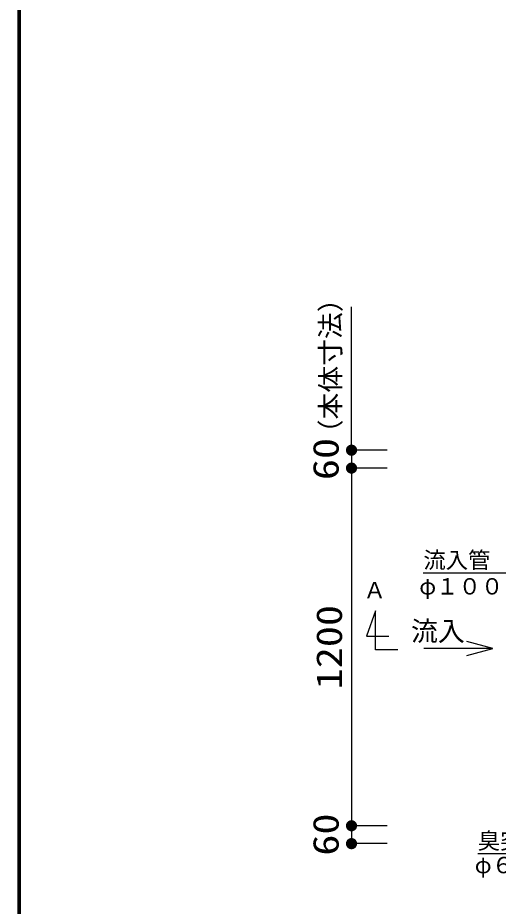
# Model space of a CAD drawing. Units: millimetres, scale not verified. Extents: x -8093 to 8093, y -5792 to 5792.
# Drawn here: x -8093 to -6482, y -45 to 2936 of the extents above; entities that cross this region are included whole.
import ezdxf
from ezdxf.enums import TextEntityAlignment as Align

# ---------------------------------------------------------------- set-up
doc = ezdxf.new("R2010")
doc.units = ezdxf.units.MM
doc.header["$LTSCALE"] = 30
for name, color, linetype, lineweight in [('0-0_Axis_waku', 7, 'Continuous', 25), ('0-1_00クル-フ-0躯体', 3, 'Continuous', 25), ('0-4_00クル-フ-6寸法', 132, 'Continuous', 25)]:
    doc.layers.add(name, color=color, linetype=linetype, lineweight=lineweight)
doc.styles.add('ＭＳ ゴシック', font='')
doc.styles.get('ＭＳ ゴシック').set_extended_font_data('MS Gothic')

msp = doc.modelspace()

# ---------------------------------------------------------------- linework, layer by layer
at = {"layer": '0-0_Axis_waku'}
for p, q in [((-8093.4, 5792.4), (-8093.4, -5792.4)), ((-8092.8, 5791.8), (-8092.8, -5791.8)), ((-8092.2, 5791.2), (-8092.2, -5791.2)), ((-8091.6, 5790.6), (-8091.6, -5790.6)), ((-8091, 5790), (-8091, -5790)), ((-8090.4, 5789.4), (-8090.4, -5789.4)), ((-8089.8, 5788.8), (-8089.8, -5788.8)), ((-8089.2, 5788.2), (-8089.2, -5788.2)), ((-8088.6, 5787.6), (-8088.6, -5787.6)), ((-8088, 5787), (-8088, -5787)), ((-8087.4, 5786.4), (-8087.4, -5786.4)), ((-8086.8, 5785.8), (-8086.8, -5785.8)), ((-8086.2, 5785.2), (-8086.2, -5785.2)), ((-8085.6, 5784.6), (-8085.6, -5784.6)), ((-8085, 5784), (-8085, -5784))]:
    msp.add_line(p, q, dxfattribs=at)
at = {"layer": '0-1_00クル-フ-0躯体', "color": 4}
for p, q in [((-6456.18, 1072.59), (-6733.57, 1072.59)), ((-6501.04, 819.85), (-6587.98, 843.14)), ((-6507.28, 819.85), (-6732.23, 819.85)), ((-6587.98, 796.55), (-6501.04, 819.85))]:
    msp.add_line(p, q, dxfattribs=at)
at = {"layer": '0-1_00クル-フ-0躯体'}
msp.add_lwpolyline([(-6818.92, 815.89), (-6893.92, 815.89), (-6893.92, 945.89), (-6923.92, 860.89), (-6848.92, 860.89)], dxfattribs=at)
at = {"layer": '0-1_00クル-フ-0躯体', "color": 4}
msp.add_lwpolyline([(-5872.91, 520.12), (-6331.05, 130.65), (-6551.13, 130.65)], dxfattribs=at)
at = {"layer": '0-4_00クル-フ-6寸法', "color": 4}
for p, q in [((-6974.38, 1485.16), (-6974.58, 1966.51)), ((-6854.38, 1485.16), (-6974.38, 1485.16)), ((-6974.38, 1485.16), (-6974.38, 1425.16)), ((-6854.38, 1425.16), (-6974.38, 1425.16)), ((-6854.38, 1425.16), (-6974.38, 1425.16)), ((-6974.38, 1425.16), (-6974.38, 225.16)), ((-6854.38, 225.16), (-6974.38, 225.16)), ((-6854.38, 225.16), (-6974.38, 225.16)), ((-6974.38, 225.16), (-6974.38, 165.16)), ((-6854.38, 165.16), (-6974.38, 165.16))]:
    msp.add_line(p, q, dxfattribs=at)
at = {"layer": '0-4_00クル-フ-6寸法'}
for points in [[(-6974.38, 1485.16), (-6992.8, 1488.67), (-6992.21, 1490.96)], [(-6974.38, 1485.16), (-6992.21, 1490.96), (-6991.35, 1493.14)], [(-6974.38, 1485.16), (-6991.35, 1493.14), (-6990.21, 1495.21)], [(-6974.38, 1485.16), (-6990.21, 1495.21), (-6988.83, 1497.11)], [(-6974.38, 1485.16), (-6988.83, 1497.11), (-6987.22, 1498.83)], [(-6974.38, 1485.16), (-6987.22, 1498.83), (-6985.4, 1500.33)], [(-6974.38, 1485.16), (-6985.4, 1500.33), (-6983.41, 1501.59)], [(-6974.38, 1485.16), (-6983.41, 1501.59), (-6981.28, 1502.59)], [(-6974.38, 1485.16), (-6981.28, 1502.59), (-6979.04, 1503.32)], [(-6974.38, 1485.16), (-6979.04, 1503.32), (-6976.73, 1503.76)], [(-6974.38, 1485.16), (-6976.73, 1503.76), (-6974.38, 1503.91)], [(-6974.38, 1485.16), (-6974.38, 1503.91), (-6972.03, 1503.76)], [(-6974.38, 1485.16), (-6972.03, 1503.76), (-6969.72, 1503.32)], [(-6974.38, 1485.16), (-6969.72, 1503.32), (-6967.48, 1502.59)], [(-6974.38, 1485.16), (-6967.48, 1502.59), (-6965.35, 1501.59)], [(-6974.38, 1485.16), (-6965.35, 1501.59), (-6963.36, 1500.33)], [(-6974.38, 1485.16), (-6963.36, 1500.33), (-6961.54, 1498.83)], [(-6974.38, 1485.16), (-6961.54, 1498.83), (-6959.93, 1497.11)], [(-6974.38, 1485.16), (-6959.93, 1497.11), (-6958.55, 1495.21)], [(-6974.38, 1485.16), (-6958.55, 1495.21), (-6957.41, 1493.14)], [(-6974.38, 1485.16), (-6957.41, 1493.14), (-6956.55, 1490.96)], [(-6974.38, 1485.16), (-6956.55, 1490.96), (-6955.96, 1488.67)], [(-6974.38, 1485.16), (-6993.09, 1486.34), (-6992.8, 1488.67)], [(-6974.38, 1485.16), (-6993.09, 1483.98), (-6993.09, 1486.34)], [(-6974.38, 1485.16), (-6992.8, 1481.65), (-6993.09, 1483.98)], [(-6974.38, 1485.16), (-6992.21, 1479.37), (-6992.8, 1481.65)], [(-6974.38, 1485.16), (-6991.35, 1477.18), (-6992.21, 1479.37)], [(-6974.38, 1485.16), (-6990.21, 1475.11), (-6991.35, 1477.18)], [(-6974.38, 1485.16), (-6988.83, 1473.21), (-6990.21, 1475.11)], [(-6974.38, 1485.16), (-6987.22, 1471.49), (-6988.83, 1473.21)], [(-6974.38, 1485.16), (-6985.4, 1469.99), (-6987.22, 1471.49)], [(-6974.38, 1485.16), (-6983.41, 1468.73), (-6985.4, 1469.99)], [(-6974.38, 1485.16), (-6981.28, 1467.73), (-6983.41, 1468.73)], [(-6974.38, 1485.16), (-6979.04, 1467), (-6981.28, 1467.73)], [(-6974.38, 1485.16), (-6976.73, 1466.56), (-6979.04, 1467)], [(-6974.38, 1485.16), (-6974.38, 1466.41), (-6976.73, 1466.56)], [(-6974.38, 1485.16), (-6955.96, 1488.67), (-6955.67, 1486.34)], [(-6974.38, 1485.16), (-6955.67, 1486.34), (-6955.67, 1483.98)], [(-6974.38, 1485.16), (-6972.03, 1466.56), (-6974.38, 1466.41)], [(-6974.38, 1485.16), (-6969.72, 1467), (-6972.03, 1466.56)], [(-6974.38, 1485.16), (-6967.48, 1467.73), (-6969.72, 1467)], [(-6974.38, 1485.16), (-6965.35, 1468.73), (-6967.48, 1467.73)], [(-6974.38, 1485.16), (-6963.36, 1469.99), (-6965.35, 1468.73)], [(-6974.38, 1485.16), (-6961.54, 1471.49), (-6963.36, 1469.99)], [(-6974.38, 1485.16), (-6959.93, 1473.21), (-6961.54, 1471.49)], [(-6974.38, 1485.16), (-6958.55, 1475.11), (-6959.93, 1473.21)], [(-6974.38, 1485.16), (-6957.41, 1477.18), (-6958.55, 1475.11)], [(-6974.38, 1485.16), (-6956.55, 1479.37), (-6957.41, 1477.18)], [(-6974.38, 1485.16), (-6955.96, 1481.65), (-6956.55, 1479.37)], [(-6974.38, 1485.16), (-6955.67, 1483.98), (-6955.96, 1481.65)], [(-6974.38, 1425.16), (-6992.8, 1428.67), (-6992.21, 1430.96)], [(-6974.38, 1425.16), (-6992.8, 1428.67), (-6992.21, 1430.96)], [(-6974.38, 1425.16), (-6992.21, 1430.96), (-6991.35, 1433.14)], [(-6974.38, 1425.16), (-6992.21, 1430.96), (-6991.35, 1433.14)], [(-6974.38, 1425.16), (-6991.35, 1433.14), (-6990.21, 1435.21)], [(-6974.38, 1425.16), (-6991.35, 1433.14), (-6990.21, 1435.21)], [(-6974.38, 1425.16), (-6990.21, 1435.21), (-6988.83, 1437.11)], [(-6974.38, 1425.16), (-6990.21, 1435.21), (-6988.83, 1437.11)], [(-6974.38, 1425.16), (-6988.83, 1437.11), (-6987.22, 1438.83)], [(-6974.38, 1425.16), (-6988.83, 1437.11), (-6987.22, 1438.83)], [(-6974.38, 1425.16), (-6987.22, 1438.83), (-6985.4, 1440.33)], [(-6974.38, 1425.16), (-6987.22, 1438.83), (-6985.4, 1440.33)], [(-6974.38, 1425.16), (-6985.4, 1440.33), (-6983.41, 1441.59)], [(-6974.38, 1425.16), (-6985.4, 1440.33), (-6983.41, 1441.59)], [(-6974.38, 1425.16), (-6983.41, 1441.59), (-6981.28, 1442.59)], [(-6974.38, 1425.16), (-6983.41, 1441.59), (-6981.28, 1442.59)], [(-6974.38, 1425.16), (-6981.28, 1442.59), (-6979.04, 1443.32)], [(-6974.38, 1425.16), (-6981.28, 1442.59), (-6979.04, 1443.32)], [(-6974.38, 1425.16), (-6979.04, 1443.32), (-6976.73, 1443.76)], [(-6974.38, 1425.16), (-6979.04, 1443.32), (-6976.73, 1443.76)], [(-6974.38, 1425.16), (-6976.73, 1443.76), (-6974.38, 1443.91)], [(-6974.38, 1425.16), (-6976.73, 1443.76), (-6974.38, 1443.91)], [(-6974.38, 1425.16), (-6974.38, 1443.91), (-6972.03, 1443.76)], [(-6974.38, 1425.16), (-6974.38, 1443.91), (-6972.03, 1443.76)], [(-6974.38, 1425.16), (-6972.03, 1443.76), (-6969.72, 1443.32)], [(-6974.38, 1425.16), (-6972.03, 1443.76), (-6969.72, 1443.32)], [(-6974.38, 1425.16), (-6969.72, 1443.32), (-6967.48, 1442.59)], [(-6974.38, 1425.16), (-6969.72, 1443.32), (-6967.48, 1442.59)], [(-6974.38, 1425.16), (-6967.48, 1442.59), (-6965.35, 1441.59)], [(-6974.38, 1425.16), (-6967.48, 1442.59), (-6965.35, 1441.59)], [(-6974.38, 1425.16), (-6965.35, 1441.59), (-6963.36, 1440.33)], [(-6974.38, 1425.16), (-6965.35, 1441.59), (-6963.36, 1440.33)], [(-6974.38, 1425.16), (-6963.36, 1440.33), (-6961.54, 1438.83)], [(-6974.38, 1425.16), (-6963.36, 1440.33), (-6961.54, 1438.83)], [(-6974.38, 1425.16), (-6961.54, 1438.83), (-6959.93, 1437.11)], [(-6974.38, 1425.16), (-6961.54, 1438.83), (-6959.93, 1437.11)], [(-6974.38, 1425.16), (-6959.93, 1437.11), (-6958.55, 1435.21)], [(-6974.38, 1425.16), (-6959.93, 1437.11), (-6958.55, 1435.21)], [(-6974.38, 1425.16), (-6958.55, 1435.21), (-6957.41, 1433.14)], [(-6974.38, 1425.16), (-6958.55, 1435.21), (-6957.41, 1433.14)], [(-6974.38, 1425.16), (-6957.41, 1433.14), (-6956.55, 1430.96)], [(-6974.38, 1425.16), (-6957.41, 1433.14), (-6956.55, 1430.96)], [(-6974.38, 1425.16), (-6956.55, 1430.96), (-6955.96, 1428.67)], [(-6974.38, 1425.16), (-6956.55, 1430.96), (-6955.96, 1428.67)], [(-6974.38, 1425.16), (-6993.09, 1426.34), (-6992.8, 1428.67)], [(-6974.38, 1425.16), (-6993.09, 1426.34), (-6992.8, 1428.67)], [(-6974.38, 1425.16), (-6993.09, 1423.98), (-6993.09, 1426.34)], [(-6974.38, 1425.16), (-6993.09, 1423.98), (-6993.09, 1426.34)], [(-6974.38, 1425.16), (-6992.8, 1421.65), (-6993.09, 1423.98)], [(-6974.38, 1425.16), (-6992.8, 1421.65), (-6993.09, 1423.98)], [(-6974.38, 1425.16), (-6992.21, 1419.37), (-6992.8, 1421.65)], [(-6974.38, 1425.16), (-6992.21, 1419.37), (-6992.8, 1421.65)], [(-6974.38, 1425.16), (-6991.35, 1417.18), (-6992.21, 1419.37)], [(-6974.38, 1425.16), (-6991.35, 1417.18), (-6992.21, 1419.37)], [(-6974.38, 1425.16), (-6990.21, 1415.11), (-6991.35, 1417.18)], [(-6974.38, 1425.16), (-6990.21, 1415.11), (-6991.35, 1417.18)], [(-6974.38, 1425.16), (-6988.83, 1413.21), (-6990.21, 1415.11)], [(-6974.38, 1425.16), (-6988.83, 1413.21), (-6990.21, 1415.11)], [(-6974.38, 1425.16), (-6987.22, 1411.49), (-6988.83, 1413.21)], [(-6974.38, 1425.16), (-6987.22, 1411.49), (-6988.83, 1413.21)], [(-6974.38, 1425.16), (-6985.4, 1409.99), (-6987.22, 1411.49)], [(-6974.38, 1425.16), (-6985.4, 1409.99), (-6987.22, 1411.49)], [(-6974.38, 1425.16), (-6983.41, 1408.73), (-6985.4, 1409.99)], [(-6974.38, 1425.16), (-6983.41, 1408.73), (-6985.4, 1409.99)], [(-6974.38, 1425.16), (-6981.28, 1407.73), (-6983.41, 1408.73)], [(-6974.38, 1425.16), (-6981.28, 1407.73), (-6983.41, 1408.73)], [(-6974.38, 1425.16), (-6979.04, 1407), (-6981.28, 1407.73)], [(-6974.38, 1425.16), (-6979.04, 1407), (-6981.28, 1407.73)], [(-6974.38, 1425.16), (-6976.73, 1406.56), (-6979.04, 1407)], [(-6974.38, 1425.16), (-6976.73, 1406.56), (-6979.04, 1407)], [(-6974.38, 1425.16), (-6974.38, 1406.41), (-6976.73, 1406.56)], [(-6974.38, 1425.16), (-6974.38, 1406.41), (-6976.73, 1406.56)], [(-6974.38, 1425.16), (-6955.96, 1428.67), (-6955.67, 1426.34)], [(-6974.38, 1425.16), (-6955.96, 1428.67), (-6955.67, 1426.34)], [(-6974.38, 1425.16), (-6955.67, 1426.34), (-6955.67, 1423.98)], [(-6974.38, 1425.16), (-6955.67, 1426.34), (-6955.67, 1423.98)], [(-6974.38, 1425.16), (-6972.03, 1406.56), (-6974.38, 1406.41)], [(-6974.38, 1425.16), (-6969.72, 1407), (-6972.03, 1406.56)], [(-6974.38, 1425.16), (-6967.48, 1407.73), (-6969.72, 1407)], [(-6974.38, 1425.16), (-6965.35, 1408.73), (-6967.48, 1407.73)], [(-6974.38, 1425.16), (-6963.36, 1409.99), (-6965.35, 1408.73)], [(-6974.38, 1425.16), (-6961.54, 1411.49), (-6963.36, 1409.99)], [(-6974.38, 1425.16), (-6959.93, 1413.21), (-6961.54, 1411.49)], [(-6974.38, 1425.16), (-6958.55, 1415.11), (-6959.93, 1413.21)], [(-6974.38, 1425.16), (-6957.41, 1417.18), (-6958.55, 1415.11)], [(-6974.38, 1425.16), (-6956.55, 1419.37), (-6957.41, 1417.18)], [(-6974.38, 1425.16), (-6955.96, 1421.65), (-6956.55, 1419.37)], [(-6974.38, 1425.16), (-6955.67, 1423.98), (-6955.96, 1421.65)], [(-6974.38, 1425.16), (-6972.03, 1406.56), (-6974.38, 1406.41)], [(-6974.38, 1425.16), (-6969.72, 1407), (-6972.03, 1406.56)], [(-6974.38, 1425.16), (-6967.48, 1407.73), (-6969.72, 1407)], [(-6974.38, 1425.16), (-6965.35, 1408.73), (-6967.48, 1407.73)], [(-6974.38, 1425.16), (-6963.36, 1409.99), (-6965.35, 1408.73)], [(-6974.38, 1425.16), (-6961.54, 1411.49), (-6963.36, 1409.99)], [(-6974.38, 1425.16), (-6959.93, 1413.21), (-6961.54, 1411.49)], [(-6974.38, 1425.16), (-6958.55, 1415.11), (-6959.93, 1413.21)], [(-6974.38, 1425.16), (-6957.41, 1417.18), (-6958.55, 1415.11)], [(-6974.38, 1425.16), (-6956.55, 1419.37), (-6957.41, 1417.18)], [(-6974.38, 1425.16), (-6955.96, 1421.65), (-6956.55, 1419.37)], [(-6974.38, 1425.16), (-6955.67, 1423.98), (-6955.96, 1421.65)], [(-6974.38, 225.16), (-6988.83, 237.11), (-6987.22, 238.83)], [(-6974.38, 225.16), (-6988.83, 237.11), (-6987.22, 238.83)], [(-6974.38, 225.16), (-6987.22, 238.83), (-6985.4, 240.33)], [(-6974.38, 225.16), (-6987.22, 238.83), (-6985.4, 240.33)], [(-6974.38, 225.16), (-6985.4, 240.33), (-6983.41, 241.59)], [(-6974.38, 225.16), (-6985.4, 240.33), (-6983.41, 241.59)], [(-6974.38, 225.16), (-6983.41, 241.59), (-6981.28, 242.59)], [(-6974.38, 225.16), (-6983.41, 241.59), (-6981.28, 242.59)], [(-6974.38, 225.16), (-6981.28, 242.59), (-6979.04, 243.32)], [(-6974.38, 225.16), (-6981.28, 242.59), (-6979.04, 243.32)], [(-6974.38, 225.16), (-6979.04, 243.32), (-6976.73, 243.76)], [(-6974.38, 225.16), (-6979.04, 243.32), (-6976.73, 243.76)], [(-6974.38, 225.16), (-6976.73, 243.76), (-6974.38, 243.91)], [(-6974.38, 225.16), (-6976.73, 243.76), (-6974.38, 243.91)], [(-6974.38, 225.16), (-6974.38, 243.91), (-6972.03, 243.76)], [(-6974.38, 225.16), (-6974.38, 243.91), (-6972.03, 243.76)], [(-6974.38, 225.16), (-6972.03, 243.76), (-6969.72, 243.32)], [(-6974.38, 225.16), (-6972.03, 243.76), (-6969.72, 243.32)], [(-6974.38, 225.16), (-6969.72, 243.32), (-6967.48, 242.59)], [(-6974.38, 225.16), (-6969.72, 243.32), (-6967.48, 242.59)], [(-6974.38, 225.16), (-6967.48, 242.59), (-6965.35, 241.59)], [(-6974.38, 225.16), (-6967.48, 242.59), (-6965.35, 241.59)], [(-6974.38, 225.16), (-6965.35, 241.59), (-6963.36, 240.33)], [(-6974.38, 225.16), (-6965.35, 241.59), (-6963.36, 240.33)], [(-6974.38, 225.16), (-6963.36, 240.33), (-6961.54, 238.83)], [(-6974.38, 225.16), (-6963.36, 240.33), (-6961.54, 238.83)], [(-6974.38, 225.16), (-6961.54, 238.83), (-6959.93, 237.11)], [(-6974.38, 225.16), (-6961.54, 238.83), (-6959.93, 237.11)], [(-6974.38, 225.16), (-6993.09, 226.34), (-6992.8, 228.67)], [(-6974.38, 225.16), (-6993.09, 226.34), (-6992.8, 228.67)], [(-6974.38, 225.16), (-6993.09, 223.98), (-6993.09, 226.34)], [(-6974.38, 225.16), (-6993.09, 223.98), (-6993.09, 226.34)], [(-6974.38, 225.16), (-6992.8, 221.65), (-6993.09, 223.98)], [(-6974.38, 225.16), (-6992.8, 221.65), (-6993.09, 223.98)], [(-6974.38, 225.16), (-6992.8, 228.67), (-6992.21, 230.96)], [(-6974.38, 225.16), (-6992.8, 228.67), (-6992.21, 230.96)], [(-6974.38, 225.16), (-6992.21, 219.37), (-6992.8, 221.65)], [(-6974.38, 225.16), (-6992.21, 219.37), (-6992.8, 221.65)], [(-6974.38, 225.16), (-6992.21, 230.96), (-6991.35, 233.14)], [(-6974.38, 225.16), (-6992.21, 230.96), (-6991.35, 233.14)], [(-6974.38, 225.16), (-6991.35, 217.18), (-6992.21, 219.37)], [(-6974.38, 225.16), (-6991.35, 217.18), (-6992.21, 219.37)], [(-6974.38, 225.16), (-6991.35, 233.14), (-6990.21, 235.21)], [(-6974.38, 225.16), (-6991.35, 233.14), (-6990.21, 235.21)], [(-6974.38, 225.16), (-6990.21, 215.11), (-6991.35, 217.18)], [(-6974.38, 225.16), (-6990.21, 215.11), (-6991.35, 217.18)], [(-6974.38, 225.16), (-6990.21, 235.21), (-6988.83, 237.11)], [(-6974.38, 225.16), (-6990.21, 235.21), (-6988.83, 237.11)], [(-6974.38, 225.16), (-6988.83, 213.21), (-6990.21, 215.11)], [(-6974.38, 225.16), (-6988.83, 213.21), (-6990.21, 215.11)], [(-6974.38, 225.16), (-6987.22, 211.49), (-6988.83, 213.21)], [(-6974.38, 225.16), (-6987.22, 211.49), (-6988.83, 213.21)], [(-6974.38, 225.16), (-6985.4, 209.99), (-6987.22, 211.49)], [(-6974.38, 225.16), (-6985.4, 209.99), (-6987.22, 211.49)], [(-6974.38, 225.16), (-6983.41, 208.73), (-6985.4, 209.99)], [(-6974.38, 225.16), (-6983.41, 208.73), (-6985.4, 209.99)], [(-6974.38, 225.16), (-6981.28, 207.73), (-6983.41, 208.73)], [(-6974.38, 225.16), (-6981.28, 207.73), (-6983.41, 208.73)], [(-6974.38, 225.16), (-6979.04, 207), (-6981.28, 207.73)], [(-6974.38, 225.16), (-6979.04, 207), (-6981.28, 207.73)], [(-6974.38, 225.16), (-6976.73, 206.56), (-6979.04, 207)], [(-6974.38, 225.16), (-6976.73, 206.56), (-6979.04, 207)], [(-6974.38, 225.16), (-6974.38, 206.41), (-6976.73, 206.56)], [(-6974.38, 225.16), (-6974.38, 206.41), (-6976.73, 206.56)], [(-6974.38, 225.16), (-6959.93, 237.11), (-6958.55, 235.21)], [(-6974.38, 225.16), (-6959.93, 237.11), (-6958.55, 235.21)], [(-6974.38, 225.16), (-6958.55, 235.21), (-6957.41, 233.14)], [(-6974.38, 225.16), (-6958.55, 235.21), (-6957.41, 233.14)], [(-6974.38, 225.16), (-6957.41, 233.14), (-6956.55, 230.96)], [(-6974.38, 225.16), (-6957.41, 233.14), (-6956.55, 230.96)], [(-6974.38, 225.16), (-6956.55, 230.96), (-6955.96, 228.67)], [(-6974.38, 225.16), (-6956.55, 230.96), (-6955.96, 228.67)], [(-6974.38, 225.16), (-6955.96, 228.67), (-6955.67, 226.34)], [(-6974.38, 225.16), (-6955.96, 228.67), (-6955.67, 226.34)], [(-6974.38, 225.16), (-6955.67, 226.34), (-6955.67, 223.98)], [(-6974.38, 225.16), (-6955.67, 226.34), (-6955.67, 223.98)], [(-6974.38, 225.16), (-6972.03, 206.56), (-6974.38, 206.41)], [(-6974.38, 225.16), (-6969.72, 207), (-6972.03, 206.56)], [(-6974.38, 225.16), (-6967.48, 207.73), (-6969.72, 207)], [(-6974.38, 225.16), (-6965.35, 208.73), (-6967.48, 207.73)], [(-6974.38, 225.16), (-6963.36, 209.99), (-6965.35, 208.73)], [(-6974.38, 225.16), (-6961.54, 211.49), (-6963.36, 209.99)], [(-6974.38, 225.16), (-6959.93, 213.21), (-6961.54, 211.49)], [(-6974.38, 225.16), (-6958.55, 215.11), (-6959.93, 213.21)], [(-6974.38, 225.16), (-6957.41, 217.18), (-6958.55, 215.11)], [(-6974.38, 225.16), (-6956.55, 219.37), (-6957.41, 217.18)], [(-6974.38, 225.16), (-6955.96, 221.65), (-6956.55, 219.37)], [(-6974.38, 225.16), (-6955.67, 223.98), (-6955.96, 221.65)], [(-6974.38, 225.16), (-6972.03, 206.56), (-6974.38, 206.41)], [(-6974.38, 225.16), (-6969.72, 207), (-6972.03, 206.56)], [(-6974.38, 225.16), (-6967.48, 207.73), (-6969.72, 207)], [(-6974.38, 225.16), (-6965.35, 208.73), (-6967.48, 207.73)], [(-6974.38, 225.16), (-6963.36, 209.99), (-6965.35, 208.73)], [(-6974.38, 225.16), (-6961.54, 211.49), (-6963.36, 209.99)], [(-6974.38, 225.16), (-6959.93, 213.21), (-6961.54, 211.49)], [(-6974.38, 225.16), (-6958.55, 215.11), (-6959.93, 213.21)], [(-6974.38, 225.16), (-6957.41, 217.18), (-6958.55, 215.11)], [(-6974.38, 225.16), (-6956.55, 219.37), (-6957.41, 217.18)], [(-6974.38, 225.16), (-6955.96, 221.65), (-6956.55, 219.37)], [(-6974.38, 225.16), (-6955.67, 223.98), (-6955.96, 221.65)], [(-6974.38, 165.16), (-6987.22, 178.83), (-6985.4, 180.33)], [(-6974.38, 165.16), (-6985.4, 180.33), (-6983.41, 181.59)], [(-6974.38, 165.16), (-6983.41, 181.59), (-6981.28, 182.59)], [(-6974.38, 165.16), (-6981.28, 182.59), (-6979.04, 183.32)], [(-6974.38, 165.16), (-6979.04, 183.32), (-6976.73, 183.76)], [(-6974.38, 165.16), (-6976.73, 183.76), (-6974.38, 183.91)], [(-6974.38, 165.16), (-6974.38, 183.91), (-6972.03, 183.76)], [(-6974.38, 165.16), (-6972.03, 183.76), (-6969.72, 183.32)], [(-6974.38, 165.16), (-6969.72, 183.32), (-6967.48, 182.59)], [(-6974.38, 165.16), (-6967.48, 182.59), (-6965.35, 181.59)], [(-6974.38, 165.16), (-6965.35, 181.59), (-6963.36, 180.33)], [(-6974.38, 165.16), (-6963.36, 180.33), (-6961.54, 178.83)], [(-6974.38, 165.16), (-6993.09, 166.34), (-6992.8, 168.67)], [(-6974.38, 165.16), (-6993.09, 163.98), (-6993.09, 166.34)], [(-6974.38, 165.16), (-6992.8, 161.65), (-6993.09, 163.98)], [(-6974.38, 165.16), (-6992.8, 168.67), (-6992.21, 170.96)], [(-6974.38, 165.16), (-6992.21, 159.37), (-6992.8, 161.65)], [(-6974.38, 165.16), (-6992.21, 170.96), (-6991.35, 173.14)], [(-6974.38, 165.16), (-6991.35, 157.18), (-6992.21, 159.37)], [(-6974.38, 165.16), (-6991.35, 173.14), (-6990.21, 175.21)], [(-6974.38, 165.16), (-6990.21, 155.11), (-6991.35, 157.18)], [(-6974.38, 165.16), (-6990.21, 175.21), (-6988.83, 177.11)], [(-6974.38, 165.16), (-6988.83, 153.21), (-6990.21, 155.11)], [(-6974.38, 165.16), (-6988.83, 177.11), (-6987.22, 178.83)], [(-6974.38, 165.16), (-6987.22, 151.49), (-6988.83, 153.21)], [(-6974.38, 165.16), (-6985.4, 149.99), (-6987.22, 151.49)], [(-6974.38, 165.16), (-6983.41, 148.73), (-6985.4, 149.99)], [(-6974.38, 165.16), (-6981.28, 147.73), (-6983.41, 148.73)], [(-6974.38, 165.16), (-6979.04, 147), (-6981.28, 147.73)], [(-6974.38, 165.16), (-6976.73, 146.56), (-6979.04, 147)], [(-6974.38, 165.16), (-6974.38, 146.41), (-6976.73, 146.56)], [(-6974.38, 165.16), (-6961.54, 178.83), (-6959.93, 177.11)], [(-6974.38, 165.16), (-6959.93, 177.11), (-6958.55, 175.21)], [(-6974.38, 165.16), (-6958.55, 175.21), (-6957.41, 173.14)], [(-6974.38, 165.16), (-6957.41, 173.14), (-6956.55, 170.96)], [(-6974.38, 165.16), (-6956.55, 170.96), (-6955.96, 168.67)], [(-6974.38, 165.16), (-6955.96, 168.67), (-6955.67, 166.34)], [(-6974.38, 165.16), (-6955.67, 166.34), (-6955.67, 163.98)], [(-6974.38, 165.16), (-6972.03, 146.56), (-6974.38, 146.41)], [(-6974.38, 165.16), (-6969.72, 147), (-6972.03, 146.56)], [(-6974.38, 165.16), (-6967.48, 147.73), (-6969.72, 147)], [(-6974.38, 165.16), (-6965.35, 148.73), (-6967.48, 147.73)], [(-6974.38, 165.16), (-6963.36, 149.99), (-6965.35, 148.73)], [(-6974.38, 165.16), (-6961.54, 151.49), (-6963.36, 149.99)], [(-6974.38, 165.16), (-6959.93, 153.21), (-6961.54, 151.49)], [(-6974.38, 165.16), (-6958.55, 155.11), (-6959.93, 153.21)], [(-6974.38, 165.16), (-6957.41, 157.18), (-6958.55, 155.11)], [(-6974.38, 165.16), (-6956.55, 159.37), (-6957.41, 157.18)], [(-6974.38, 165.16), (-6955.96, 161.65), (-6956.55, 159.37)], [(-6974.38, 165.16), (-6955.67, 163.98), (-6955.96, 161.65)]]:
    msp.add_solid(points, dxfattribs=at)

# ---------------------------------------------------------------- texts
at = {"layer": '0-1_00クル-フ-0躯体', "color": 4, "style": 'ＭＳ ゴシック'}
for s, height, p in [('流入管', 54.99, (-6733.57, 1072.59)), ('Ａ', 54.99, (-6934.15, 971.7)), ('φ１００', 54.99, (-6747.33, 984.46)), ('流入', 65.98, (-6774.87, 825.5)), ('臭突管', 54.99, (-6551.13, 130.65)), ('φ６５', 54.99, (-6561.26, 49.29))]:
    msp.add_text(s, height=height, dxfattribs=at).set_placement(p, align=Align.BOTTOM_LEFT)
at = {"layer": '0-4_00クル-フ-6寸法', "color": 4, "style": 'ＭＳ ゴシック'}
msp.add_text('（本体寸法）', height=65.98, rotation=90, dxfattribs=at).set_placement((-6992.1, 1498.06), align=Align.BOTTOM_LEFT)
at = {"layer": '0-4_00クル-フ-6寸法', "color": 3, "style": 'ＭＳ ゴシック', "width": 1.2}
for s, p in [('60', (-6991.48, 1384.88)), ('1200', (-6980.23, 682.88)), ('60', (-6991.48, 124.88))]:
    msp.add_text(s, height=86.66, rotation=90, dxfattribs=at).set_placement(p, align=Align.BOTTOM_LEFT)

doc.saveas('drawing.dxf')
